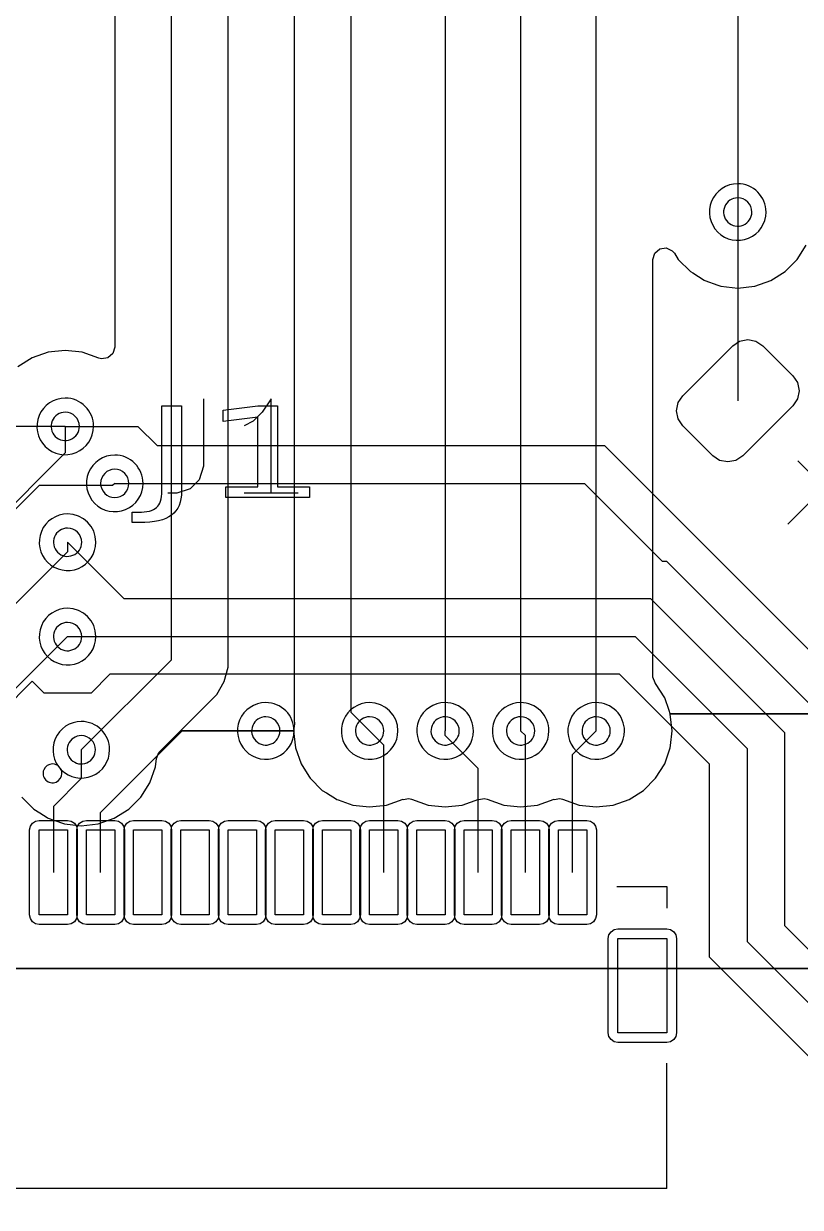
# Model space of a CAD drawing. Header units: millimetres. Extents: x 10 to 287, y 10 to 200.
# Drawn here: x 90.44 to 98.66, y 117.96 to 130.5 of the extents above; entities that cross this region are included whole.
import ezdxf

# ---------------------------------------------------------------- set-up
doc = ezdxf.new("R2010")
doc.units = ezdxf.units.MM
doc.layers.get('0').update_dxf_attribs({"linetype": 'CONTINUOUS'})

msp = doc.modelspace()

# ---------------------------------------------------------------- linework, layer by layer
at = {"color": 7}
for points in [[(96.5, 123.0072), (96.5, 141.2372)], [(91.3995, 139.4181), (91.3995, 127.0741), (91.3798, 127.007), (91.327, 126.9613), (91.2579, 126.9513), (91.2317, 126.9593), (91.2314, 126.9585), (91.0546, 127.0204), (91.0546, 127.0204), (90.8753, 127.0406), (90.8753, 127.0406), (90.6961, 127.0204), (90.6961, 127.0204), (90.5258, 126.9608), (90.3731, 126.8648)], [(92, 123.7616), (92, 139.5072)], [(93.2995, 137.5081), (93.2995, 123.2939), (93.2995, 123.2938), (93.2995, 123.1281), (93.3006, 123.1201), (93.3001, 123.12), (93.3029, 123.0824), (93.2944, 123.0072), (93.2944, 123.0072), (92.0949, 123.0072), (92.4805, 123.3929), (92.5596, 123.5298), (92.6005, 123.6825), (92.6005, 123.8406), (92.6005, 123.8482), (92.6005, 123.8482), (92.6005, 139.2071)], [(95.7, 137.8972), (95.7, 123.0072)], [(93.9, 137.5972), (93.9, 123.2072)], [(95, 136.1572), (94.9, 136.0572), (94.9, 123.0072)], [(98, 132.0072), (98, 128.5072)], [(98, 128.5072), (98, 126.5072)], [(107.468, 123.1891), (97.2844, 123.1891), (97.2723, 123.2239), (97.2258, 123.3567), (97.1298, 123.5095), (97.1298, 123.5095), (97.1298, 123.5095), (97.1275, 123.5123), (97.1267, 123.5145), (97.1261, 123.5154), (97.1263, 123.5155), (97.1011, 123.577), (97.1005, 123.5896), (97.1005, 128.0037), (97.1202, 128.0708), (97.173, 128.1165), (97.2421, 128.1265), (97.3057, 128.0974), (97.3295, 128.0697), (97.3702, 128.0049), (97.4977, 127.8774), (97.5225, 127.8618), (97.644, 127.7855), (97.6505, 127.7814), (97.7889, 127.733), (97.8207, 127.7218), (97.8207, 127.7218), (98, 127.7016), (98, 127.7016), (98, 127.7016), (98.1792, 127.7218), (98.1793, 127.7218), (98.1793, 127.7218), (98.3495, 127.7814), (98.5023, 127.8774), (98.6298, 128.0049), (98.7258, 128.1577)], [(92.3417, 126.5274), (92.3417, 125.8131), (92.294, 125.6702), (92.1988, 125.575), (92.056, 125.5274), (91.9607, 125.5274)], [(93.056, 125.5274), (93.056, 126.5274), (92.9607, 126.3845), (92.8655, 126.2893), (92.7702, 126.2417)], [(91.899891, 125.549903), (91.899892, 126.454179)], [(91.899892, 126.454179), (92.107962, 126.454179), (92.107962, 125.549905)], [(90.8753, 126.235), (90.8753, 125.955), (90.0941, 125.1737), (89.3335, 125.1737)], [(90.8753, 126.235), (89.7278, 126.235)], [(90.8753, 126.235), (91.6446, 126.235), (91.8485, 126.0311)], [(91.8485, 126.0311), (96.5874, 126.0311)], [(96.5874, 126.0311), (99.3, 123.3185)], [(98.6364, 125.8708), (98.9192, 125.588), (98.5303, 125.1991)], [(90.6, 125.6072), (87.8854, 122.8926)], [(91.3761, 125.6072), (90.6, 125.6072)], [(91.4, 125.6311), (91.3761, 125.6072)], [(91.4, 125.6311), (96.3761, 125.6311)], [(96.3761, 125.6311), (97.2, 124.8072)], [(93.3417, 125.5274), (92.7702, 125.5274)], [(91.662982, 125.215273), (91.583672, 125.215273), (91.583672, 125.325947), (91.648562, 125.325947)], [(90.9, 125.0072), (90.9, 124.9072)], [(91.5, 124.4072), (90.9, 125.0072)], [(90.9, 124.9072), (89.5, 123.5072)], [(97.2, 124.8072), (97.2456, 124.8072)], [(97.2456, 124.8072), (98.9, 123.1528)], [(97.0799, 124.4072), (91.5, 124.4072)], [(98.5, 122.9871), (97.0799, 124.4072)], [(39.5, 106.5072), (53.5, 106.5072), (63, 116.0072), (63.5, 116.0072), (67.6, 120.1072), (87.6657, 120.1072), (89.0328, 121.4744), (89.0328, 122.14), (90.9, 124.0072)], [(90.9, 124.0072), (96.9142, 124.0072)], [(96.9142, 124.0072), (98.1, 122.8214)], [(91.0456, 122.8072), (92, 123.7616)], [(91.3485, 123.6072), (91.1485, 123.4072)], [(96.7485, 123.6072), (91.3485, 123.6072)], [(97.7, 122.6557), (96.7485, 123.6072)], [(90.5257, 123.5329), (89.9, 122.9072)], [(90.6515, 123.4072), (90.5257, 123.5329)], [(91.1485, 123.4072), (90.6515, 123.4072)], [(93.9, 123.2072), (94.1, 123.0072)], [(90.4158, 122.3049), (90.5434, 122.1774), (90.6045, 122.139), (90.6833, 122.0894), (90.6961, 122.0814), (90.7561, 122.0604), (90.8664, 122.0218), (90.8664, 122.0218), (91.0456, 122.0016), (91.0456, 122.0016), (91.0456, 122.0016), (91.2249, 122.0218), (91.2249, 122.0218), (91.2249, 122.0218), (91.3952, 122.0814), (91.5479, 122.1774), (91.6754, 122.3049), (91.7714, 122.4577), (91.831, 122.6279), (91.8408, 122.7149), (91.8679, 122.7793), (91.8763, 122.7887), (92.0949, 123.0072), (93.2944, 123.0072), (93.3146, 122.828), (93.3146, 122.8279), (93.3742, 122.6577), (93.4565, 122.5267), (93.4702, 122.5049), (93.5977, 122.3774), (93.6417, 122.3497), (93.7484, 122.2827), (93.7505, 122.2814), (93.7662, 122.2759), (93.9207, 122.2218), (93.9207, 122.2218), (94.1, 122.2016), (94.1, 122.2016), (94.1, 122.2016), (94.2792, 122.2218), (94.2792, 122.2218), (94.2792, 122.2218), (94.2792, 122.2218), (94.2793, 122.2218), (94.4561, 122.2837), (94.4568, 122.2816), (94.5151, 122.2912), (94.5436, 122.2828), (94.5439, 122.2837), (94.7207, 122.2218), (94.7207, 122.2218), (94.9, 122.2016), (94.9, 122.2016), (94.9, 122.2016), (95.0792, 122.2218), (95.0792, 122.2218), (95.0792, 122.2218), (95.0793, 122.2218), (95.0793, 122.2218), (95.2561, 122.2837), (95.2568, 122.2816), (95.3151, 122.2912), (95.3436, 122.2828), (95.3439, 122.2837), (95.5207, 122.2218), (95.5207, 122.2218), (95.7, 122.2016), (95.7, 122.2016), (95.7, 122.2016), (95.8792, 122.2218), (95.8792, 122.2218), (95.8793, 122.2218), (95.8793, 122.2218), (95.8793, 122.2218), (96.0561, 122.2837), (96.0568, 122.2816), (96.1151, 122.2912), (96.1436, 122.2828), (96.1439, 122.2837), (96.3207, 122.2218), (96.3207, 122.2218), (96.5, 122.2016), (96.5, 122.2016), (96.5, 122.2016), (96.6792, 122.2218), (96.6793, 122.2218), (96.6793, 122.2218), (96.8495, 122.2814), (97.0023, 122.3774), (97.1298, 122.5049), (97.2258, 122.6577), (97.2854, 122.8279), (97.2881, 122.852), (97.3056, 123.0072), (97.3056, 123.0072), (97.2854, 123.1865), (97.2854, 123.1865), (97.2844, 123.1891), (107.468, 123.1891)], [(91.25, 122.1415), (92.1157, 123.0072)], [(92.1157, 123.0072), (93, 123.0072)], [(94.25, 121.5072), (94.25, 122.8572), (94.1, 123.0072)], [(94.9, 122.9587), (94.9, 123.0072)], [(95.25, 122.6087), (94.9, 122.9587)], [(95.75, 122.9572), (95.7, 123.0072)], [(95.75, 121.5072), (95.75, 122.9572)], [(96.25, 122.7572), (96.5, 123.0072)], [(98.5, 120.9415), (98.5, 122.9871)], [(91.0456, 122.8072), (91.0456, 122.5028)], [(96.25, 121.5072), (96.25, 122.7572)], [(98.1, 122.8214), (98.1, 120.7758), (107.2686, 111.6072)], [(95.25, 121.5072), (95.25, 122.6087)], [(97.7, 120.6101), (97.7, 122.6557)], [(91.0456, 122.5028), (90.75, 122.2072)], [(90.75, 122.2072), (90.75, 121.5072)], [(91.25, 121.5072), (91.25, 122.1415)], [(96.72, 121.3572), (97.25, 121.3572), (97.25, 121.1272)], [(107.4343, 112.0072), (98.5, 120.9415)], [(107.1029, 111.2072), (97.7, 120.6101)], [(67.9001, 119.5067), (87.579, 119.5067), (87.579, 119.5067), (87.5866, 119.5067), (87.7447, 119.5067), (87.7447, 119.5067), (87.8975, 119.5476), (87.9476, 119.5766), (88.0344, 119.6267), (88.1462, 119.7385), (88.1462, 119.7385), (88.1564, 119.7487), (88.1564, 119.7487), (88.895, 120.4873), (104.631, 120.4873)], [(104.631, 120.4873), (88.895, 120.4873)], [(97.25, 118.1572), (97.25, 119.4872)], [(97.25, 118.1572), (89.75, 118.1572)]]:
    msp.add_lwpolyline(points, dxfattribs=at)
for points in [[(98, 128.8072)], [(98, 128.8072)], [(98, 128.6572)], [(98, 128.6572)], [(97.947, 127.0906), (98.02, 127.1393), (98.1061, 127.1565), (98.1922, 127.1393), (98.2652, 127.0906), (98.5834, 126.7724), (98.6321, 126.6994), (98.6493, 126.6133), (98.6321, 126.5272), (98.5834, 126.4542), (98.053, 125.9238), (97.98, 125.8751), (97.8939, 125.8579), (97.8078, 125.8751), (97.7348, 125.9238), (97.4166, 126.242), (97.3679, 126.315), (97.3507, 126.4011), (97.3679, 126.4872), (97.4166, 126.5602)], [(97.947, 127.0906), (98.02, 127.1393), (98.1061, 127.1565), (98.1922, 127.1393), (98.2652, 127.0906), (98.5834, 126.7724), (98.6321, 126.6994), (98.6493, 126.6133), (98.6321, 126.5272), (98.5834, 126.4542), (98.053, 125.9238), (97.98, 125.8751), (97.8939, 125.8579), (97.8078, 125.8751), (97.7348, 125.9238), (97.4166, 126.242), (97.3679, 126.315), (97.3507, 126.4011), (97.3679, 126.4872), (97.4166, 126.5602)], [(97.947, 127.0906), (98.02, 127.1393), (98.1061, 127.1565), (98.1922, 127.1393), (98.2652, 127.0906), (98.5834, 126.7724), (98.6321, 126.6994), (98.6493, 126.6133), (98.6321, 126.5272), (98.5834, 126.4542), (98.053, 125.9238), (97.98, 125.8751), (97.8939, 125.8579), (97.8078, 125.8751), (97.7348, 125.9238), (97.4166, 126.242), (97.3679, 126.315), (97.3507, 126.4011), (97.3679, 126.4872), (97.4166, 126.5602)], [(90.8753, 126.535)], [(90.8753, 126.535)], [(90.8753, 126.385)], [(90.8753, 126.385)], [(92.576634, 125.592873), (92.916549, 125.592873), (92.916549, 126.334391), (92.546762, 126.287521), (92.546762, 126.407309), (92.914489, 126.454179), (93.122559, 126.454179), (93.122559, 125.592873), (93.462474, 125.592873), (93.462474, 125.482198), (92.576634, 125.482198)], [(91.4, 125.9311)], [(91.4, 125.9311)], [(91.4, 125.7811)], [(91.4, 125.7811)], [(90.9, 125.3072)], [(90.9, 125.3072)], [(90.9, 125.1572)], [(90.9, 125.1572)], [(90.9, 124.3072)], [(90.9, 124.3072)], [(90.9, 124.1572)], [(90.9, 124.1572)], [(93, 123.3072)], [(93, 123.3072)], [(94.1, 123.3072)], [(94.1, 123.3072)], [(94.9, 123.3072)], [(94.9, 123.3072)], [(95.7, 123.3072)], [(95.7, 123.3072)], [(96.5, 123.3072)], [(96.5, 123.3072)], [(91.0456, 123.1072)], [(91.0456, 123.1072)], [(93, 123.1572)], [(93, 123.1572)], [(94.1, 123.1572)], [(94.1, 123.1572)], [(94.9, 123.1572)], [(94.9, 123.1572)], [(95.7, 123.1572)], [(95.7, 123.1572)], [(96.5, 123.1572)], [(96.5, 123.1572)], [(91.0456, 122.9572)], [(91.0456, 122.9572)], [(90.74, 122.6572)], [(90.498, 121.9572), (90.5058, 121.9962), (90.5279, 122.0293), (90.561, 122.0514), (90.6, 122.0592), (90.9, 122.0592), (90.939, 122.0514), (90.9721, 122.0293), (90.9942, 121.9962), (91.002, 121.9572), (91.002, 121.0572), (90.9942, 121.0182), (90.9721, 120.9851), (90.939, 120.963), (90.9, 120.9552), (90.6, 120.9552), (90.561, 120.963), (90.5279, 120.9851), (90.5058, 121.0182), (90.498, 121.0572)], [(90.6, 121.0572), (90.6, 121.9572), (90.9, 121.9572), (90.9, 121.0572)], [(90.6, 121.0572), (90.6, 121.9572), (90.9, 121.9572), (90.9, 121.0572)], [(90.998, 121.9572), (91.0058, 121.9962), (91.0279, 122.0293), (91.061, 122.0514), (91.1, 122.0592), (91.4, 122.0592), (91.439, 122.0514), (91.4721, 122.0293), (91.4942, 121.9962), (91.502, 121.9572), (91.502, 121.0572), (91.4942, 121.0182), (91.4721, 120.9851), (91.439, 120.963), (91.4, 120.9552), (91.1, 120.9552), (91.061, 120.963), (91.0279, 120.9851), (91.0058, 121.0182), (90.998, 121.0572)], [(91.1, 121.0572), (91.1, 121.9572), (91.4, 121.9572), (91.4, 121.0572)], [(91.1, 121.0572), (91.1, 121.9572), (91.4, 121.9572), (91.4, 121.0572)], [(91.498, 121.9572), (91.5058, 121.9962), (91.5279, 122.0293), (91.561, 122.0514), (91.6, 122.0592), (91.9, 122.0592), (91.939, 122.0514), (91.9721, 122.0293), (91.9942, 121.9962), (92.002, 121.9572), (92.002, 121.0572), (91.9942, 121.0182), (91.9721, 120.9851), (91.939, 120.963), (91.9, 120.9552), (91.6, 120.9552), (91.561, 120.963), (91.5279, 120.9851), (91.5058, 121.0182), (91.498, 121.0572)], [(91.6, 121.0572), (91.6, 121.9572), (91.9, 121.9572), (91.9, 121.0572)], [(91.6, 121.0572), (91.6, 121.9572), (91.9, 121.9572), (91.9, 121.0572)], [(91.998, 121.9572), (92.0058, 121.9962), (92.0279, 122.0293), (92.061, 122.0514), (92.1, 122.0592), (92.4, 122.0592), (92.439, 122.0514), (92.4721, 122.0293), (92.4942, 121.9962), (92.502, 121.9572), (92.502, 121.0572), (92.4942, 121.0182), (92.4721, 120.9851), (92.439, 120.963), (92.4, 120.9552), (92.1, 120.9552), (92.061, 120.963), (92.0279, 120.9851), (92.0058, 121.0182), (91.998, 121.0572)], [(92.1, 121.0572), (92.1, 121.9572), (92.4, 121.9572), (92.4, 121.0572)], [(92.1, 121.0572), (92.1, 121.9572), (92.4, 121.9572), (92.4, 121.0572)], [(92.498, 121.9572), (92.5058, 121.9962), (92.5279, 122.0293), (92.561, 122.0514), (92.6, 122.0592), (92.9, 122.0592), (92.939, 122.0514), (92.9721, 122.0293), (92.9942, 121.9962), (93.002, 121.9572), (93.002, 121.0572), (92.9942, 121.0182), (92.9721, 120.9851), (92.939, 120.963), (92.9, 120.9552), (92.6, 120.9552), (92.561, 120.963), (92.5279, 120.9851), (92.5058, 121.0182), (92.498, 121.0572)], [(92.6, 121.0572), (92.6, 121.9572), (92.9, 121.9572), (92.9, 121.0572)], [(92.6, 121.0572), (92.6, 121.9572), (92.9, 121.9572), (92.9, 121.0572)], [(92.998, 121.9572), (93.0058, 121.9962), (93.0279, 122.0293), (93.061, 122.0514), (93.1, 122.0592), (93.4, 122.0592), (93.439, 122.0514), (93.4721, 122.0293), (93.4942, 121.9962), (93.502, 121.9572), (93.502, 121.0572), (93.4942, 121.0182), (93.4721, 120.9851), (93.439, 120.963), (93.4, 120.9552), (93.1, 120.9552), (93.061, 120.963), (93.0279, 120.9851), (93.0058, 121.0182), (92.998, 121.0572)], [(93.1, 121.0572), (93.1, 121.9572), (93.4, 121.9572), (93.4, 121.0572)], [(93.1, 121.0572), (93.1, 121.9572), (93.4, 121.9572), (93.4, 121.0572)], [(93.498, 121.9572), (93.5058, 121.9962), (93.5279, 122.0293), (93.561, 122.0514), (93.6, 122.0592), (93.9, 122.0592), (93.939, 122.0514), (93.9721, 122.0293), (93.9942, 121.9962), (94.002, 121.9572), (94.002, 121.0572), (93.9942, 121.0182), (93.9721, 120.9851), (93.939, 120.963), (93.9, 120.9552), (93.6, 120.9552), (93.561, 120.963), (93.5279, 120.9851), (93.5058, 121.0182), (93.498, 121.0572)], [(93.6, 121.0572), (93.6, 121.9572), (93.9, 121.9572), (93.9, 121.0572)], [(93.6, 121.0572), (93.6, 121.9572), (93.9, 121.9572), (93.9, 121.0572)], [(93.998, 121.9572), (94.0058, 121.9962), (94.0279, 122.0293), (94.061, 122.0514), (94.1, 122.0592), (94.4, 122.0592), (94.439, 122.0514), (94.4721, 122.0293), (94.4942, 121.9962), (94.502, 121.9572), (94.502, 121.0572), (94.4942, 121.0182), (94.4721, 120.9851), (94.439, 120.963), (94.4, 120.9552), (94.1, 120.9552), (94.061, 120.963), (94.0279, 120.9851), (94.0058, 121.0182), (93.998, 121.0572)], [(94.1, 121.0572), (94.1, 121.9572), (94.4, 121.9572), (94.4, 121.0572)], [(94.1, 121.0572), (94.1, 121.9572), (94.4, 121.9572), (94.4, 121.0572)], [(94.498, 121.9572), (94.5058, 121.9962), (94.5279, 122.0293), (94.561, 122.0514), (94.6, 122.0592), (94.9, 122.0592), (94.939, 122.0514), (94.9721, 122.0293), (94.9942, 121.9962), (95.002, 121.9572), (95.002, 121.0572), (94.9942, 121.0182), (94.9721, 120.9851), (94.939, 120.963), (94.9, 120.9552), (94.6, 120.9552), (94.561, 120.963), (94.5279, 120.9851), (94.5058, 121.0182), (94.498, 121.0572)], [(94.6, 121.0572), (94.6, 121.9572), (94.9, 121.9572), (94.9, 121.0572)], [(94.6, 121.0572), (94.6, 121.9572), (94.9, 121.9572), (94.9, 121.0572)], [(94.998, 121.9572), (95.0058, 121.9962), (95.0279, 122.0293), (95.061, 122.0514), (95.1, 122.0592), (95.4, 122.0592), (95.439, 122.0514), (95.4721, 122.0293), (95.4942, 121.9962), (95.502, 121.9572), (95.502, 121.0572), (95.4942, 121.0182), (95.4721, 120.9851), (95.439, 120.963), (95.4, 120.9552), (95.1, 120.9552), (95.061, 120.963), (95.0279, 120.9851), (95.0058, 121.0182), (94.998, 121.0572)], [(95.1, 121.0572), (95.1, 121.9572), (95.4, 121.9572), (95.4, 121.0572)], [(95.1, 121.0572), (95.1, 121.9572), (95.4, 121.9572), (95.4, 121.0572)], [(95.498, 121.9572), (95.5058, 121.9962), (95.5279, 122.0293), (95.561, 122.0514), (95.6, 122.0592), (95.9, 122.0592), (95.939, 122.0514), (95.9721, 122.0293), (95.9942, 121.9962), (96.002, 121.9572), (96.002, 121.0572), (95.9942, 121.0182), (95.9721, 120.9851), (95.939, 120.963), (95.9, 120.9552), (95.6, 120.9552), (95.561, 120.963), (95.5279, 120.9851), (95.5058, 121.0182), (95.498, 121.0572)], [(95.6, 121.0572), (95.6, 121.9572), (95.9, 121.9572), (95.9, 121.0572)], [(95.6, 121.0572), (95.6, 121.9572), (95.9, 121.9572), (95.9, 121.0572)], [(95.998, 121.9572), (96.0058, 121.9962), (96.0279, 122.0293), (96.061, 122.0514), (96.1, 122.0592), (96.4, 122.0592), (96.439, 122.0514), (96.4721, 122.0293), (96.4942, 121.9962), (96.502, 121.9572), (96.502, 121.0572), (96.4942, 121.0182), (96.4721, 120.9851), (96.439, 120.963), (96.4, 120.9552), (96.1, 120.9552), (96.061, 120.963), (96.0279, 120.9851), (96.0058, 121.0182), (95.998, 121.0572)], [(96.1, 121.0572), (96.1, 121.9572), (96.4, 121.9572), (96.4, 121.0572)], [(96.1, 121.0572), (96.1, 121.9572), (96.4, 121.9572), (96.4, 121.0572)], [(96.628, 120.8072), (96.6358, 120.8462), (96.6579, 120.8793), (96.691, 120.9014), (96.73, 120.9092), (97.25, 120.9092), (97.289, 120.9014), (97.3221, 120.8793), (97.3442, 120.8462), (97.352, 120.8072), (97.352, 119.8072), (97.3442, 119.7682), (97.3221, 119.7351), (97.289, 119.713), (97.25, 119.7052), (96.73, 119.7052), (96.691, 119.713), (96.6579, 119.7351), (96.6358, 119.7682), (96.628, 119.8072)], [(96.73, 119.8072), (96.73, 120.8072), (97.25, 120.8072), (97.25, 119.8072)], [(96.73, 119.8072), (96.73, 120.8072), (97.25, 120.8072), (97.25, 119.8072)]]:
    msp.add_lwpolyline(points, close=True, dxfattribs=at)
for points in [[(98, 128.8072), (97.878661, 128.8072), (97.76927, 128.734107), (97.722836, 128.622005)], [(98, 128.8072), (97.878661, 128.8072), (97.76927, 128.734107), (97.722836, 128.622005)], [(98.212132, 128.719332), (98.155871, 128.775593), (98.079565, 128.8072), (98, 128.8072)], [(98.212132, 128.719332), (98.155871, 128.775593), (98.079565, 128.8072), (98, 128.8072)], [(97.722836, 128.622005), (97.676402, 128.509903), (97.702069, 128.380867), (97.787868, 128.295068)], [(97.722836, 128.622005), (97.676402, 128.509903), (97.702069, 128.380867), (97.787868, 128.295068)], [(98, 128.6572), (97.939331, 128.6572), (97.884635, 128.620654), (97.861418, 128.564603)], [(98, 128.6572), (97.939331, 128.6572), (97.884635, 128.620654), (97.861418, 128.564603)], [(98.106066, 128.613266), (98.077936, 128.641396), (98.039782, 128.6572), (98, 128.6572)], [(98.106066, 128.613266), (98.077936, 128.641396), (98.039782, 128.6572), (98, 128.6572)], [(98.15, 128.5072), (98.15, 128.546982), (98.134196, 128.585136), (98.106066, 128.613266)], [(98.15, 128.5072), (98.15, 128.546982), (98.134196, 128.585136), (98.106066, 128.613266)], [(98.3, 128.5072), (98.3, 128.586765), (98.268393, 128.663071), (98.212132, 128.719332)], [(98.3, 128.5072), (98.3, 128.586765), (98.268393, 128.663071), (98.212132, 128.719332)], [(97.861418, 128.564603), (97.838201, 128.508551), (97.851034, 128.444034), (97.893934, 128.401134)], [(97.861418, 128.564603), (97.838201, 128.508551), (97.851034, 128.444034), (97.893934, 128.401134)], [(98.057403, 128.368618), (98.113454, 128.391835), (98.15, 128.446531), (98.15, 128.5072)], [(98.057403, 128.368618), (98.113454, 128.391835), (98.15, 128.446531), (98.15, 128.5072)], [(98.114805, 128.230036), (98.226907, 128.27647), (98.3, 128.385861), (98.3, 128.5072)], [(98.114805, 128.230036), (98.226907, 128.27647), (98.3, 128.385861), (98.3, 128.5072)], [(97.893934, 128.401134), (97.936834, 128.358234), (98.001351, 128.345401), (98.057403, 128.368618)], [(97.893934, 128.401134), (97.936834, 128.358234), (98.001351, 128.345401), (98.057403, 128.368618)], [(97.787868, 128.295068), (97.873667, 128.209269), (98.002703, 128.183602), (98.114805, 128.230036)], [(97.787868, 128.295068), (97.873667, 128.209269), (98.002703, 128.183602), (98.114805, 128.230036)], [(90.8753, 126.535), (90.753961, 126.535), (90.64457, 126.461907), (90.598136, 126.349805)], [(90.8753, 126.535), (90.753961, 126.535), (90.64457, 126.461907), (90.598136, 126.349805)], [(91.087432, 126.447132), (91.031171, 126.503393), (90.954865, 126.535), (90.8753, 126.535)], [(91.087432, 126.447132), (91.031171, 126.503393), (90.954865, 126.535), (90.8753, 126.535)], [(90.598136, 126.349805), (90.551702, 126.237703), (90.577369, 126.108667), (90.663168, 126.022868)], [(90.598136, 126.349805), (90.551702, 126.237703), (90.577369, 126.108667), (90.663168, 126.022868)], [(90.8753, 126.385), (90.814631, 126.385), (90.759935, 126.348454), (90.736718, 126.292403)], [(90.8753, 126.385), (90.814631, 126.385), (90.759935, 126.348454), (90.736718, 126.292403)], [(90.981366, 126.341066), (90.953236, 126.369196), (90.915082, 126.385), (90.8753, 126.385)], [(90.981366, 126.341066), (90.953236, 126.369196), (90.915082, 126.385), (90.8753, 126.385)], [(91.1753, 126.235), (91.1753, 126.314565), (91.143693, 126.390871), (91.087432, 126.447132)], [(91.1753, 126.235), (91.1753, 126.314565), (91.143693, 126.390871), (91.087432, 126.447132)], [(90.736718, 126.292403), (90.713501, 126.236351), (90.726334, 126.171834), (90.769234, 126.128934)], [(90.736718, 126.292403), (90.713501, 126.236351), (90.726334, 126.171834), (90.769234, 126.128934)], [(90.932703, 126.096418), (90.988754, 126.119635), (91.0253, 126.174331), (91.0253, 126.235)], [(90.932703, 126.096418), (90.988754, 126.119635), (91.0253, 126.174331), (91.0253, 126.235)], [(91.0253, 126.235), (91.0253, 126.274782), (91.009496, 126.312936), (90.981366, 126.341066)], [(91.0253, 126.235), (91.0253, 126.274782), (91.009496, 126.312936), (90.981366, 126.341066)], [(90.990105, 125.957836), (91.102207, 126.00427), (91.1753, 126.113661), (91.1753, 126.235)], [(90.990105, 125.957836), (91.102207, 126.00427), (91.1753, 126.113661), (91.1753, 126.235)], [(90.769234, 126.128934), (90.812134, 126.086034), (90.876651, 126.073201), (90.932703, 126.096418)], [(90.769234, 126.128934), (90.812134, 126.086034), (90.876651, 126.073201), (90.932703, 126.096418)], [(90.663168, 126.022868), (90.748967, 125.937069), (90.878003, 125.911402), (90.990105, 125.957836)], [(90.663168, 126.022868), (90.748967, 125.937069), (90.878003, 125.911402), (90.990105, 125.957836)], [(91.4, 125.9311), (91.278661, 125.9311), (91.16927, 125.858007), (91.122836, 125.745905)], [(91.4, 125.9311), (91.278661, 125.9311), (91.16927, 125.858007), (91.122836, 125.745905)], [(91.612132, 125.843232), (91.555871, 125.899493), (91.479565, 125.9311), (91.4, 125.9311)], [(91.612132, 125.843232), (91.555871, 125.899493), (91.479565, 125.9311), (91.4, 125.9311)], [(91.7, 125.6311), (91.7, 125.710665), (91.668393, 125.786971), (91.612132, 125.843232)], [(91.7, 125.6311), (91.7, 125.710665), (91.668393, 125.786971), (91.612132, 125.843232)], [(91.122836, 125.745905), (91.076402, 125.633803), (91.102069, 125.504767), (91.187868, 125.418968)], [(91.122836, 125.745905), (91.076402, 125.633803), (91.102069, 125.504767), (91.187868, 125.418968)], [(91.4, 125.7811), (91.317157, 125.7811), (91.25, 125.713943), (91.25, 125.6311)], [(91.4, 125.7811), (91.317157, 125.7811), (91.25, 125.713943), (91.25, 125.6311)], [(91.506066, 125.737166), (91.477936, 125.765296), (91.439782, 125.7811), (91.4, 125.7811)], [(91.506066, 125.737166), (91.477936, 125.765296), (91.439782, 125.7811), (91.4, 125.7811)], [(91.55, 125.6311), (91.55, 125.670882), (91.534196, 125.709036), (91.506066, 125.737166)], [(91.55, 125.6311), (91.55, 125.670882), (91.534196, 125.709036), (91.506066, 125.737166)], [(91.25, 125.6311), (91.25, 125.548257), (91.317157, 125.4811), (91.4, 125.4811)], [(91.25, 125.6311), (91.25, 125.548257), (91.317157, 125.4811), (91.4, 125.4811)], [(91.4, 125.4811), (91.482843, 125.4811), (91.55, 125.548257), (91.55, 125.6311)], [(91.4, 125.4811), (91.482843, 125.4811), (91.55, 125.548257), (91.55, 125.6311)], [(91.514805, 125.353936), (91.626907, 125.40037), (91.7, 125.509761), (91.7, 125.6311)], [(91.514805, 125.353936), (91.626907, 125.40037), (91.7, 125.509761), (91.7, 125.6311)], [(91.843241, 125.374777), (91.881008, 125.40733), (91.899891, 125.465706), (91.899891, 125.549903)], [(92.107962, 125.549905), (92.107962, 125.43272), (92.072597, 125.347653), (92.001867, 125.294703)], [(91.187868, 125.418968), (91.273667, 125.333169), (91.402703, 125.307502), (91.514805, 125.353936)], [(91.187868, 125.418968), (91.273667, 125.333169), (91.402703, 125.307502), (91.514805, 125.353936)], [(91.648562, 125.325947), (91.740579, 125.325947), (91.805472, 125.342224), (91.843241, 125.374777)], [(90.9, 125.3072), (90.778661, 125.3072), (90.66927, 125.234107), (90.622836, 125.122005)], [(90.9, 125.3072), (90.778661, 125.3072), (90.66927, 125.234107), (90.622836, 125.122005)], [(91.2, 125.0072), (91.2, 125.172885), (91.065685, 125.3072), (90.9, 125.3072)], [(91.2, 125.0072), (91.2, 125.172885), (91.065685, 125.3072), (90.9, 125.3072)], [(92.001867, 125.294703), (91.931824, 125.24175), (91.818862, 125.215273), (91.662982, 125.215273)], [(90.622836, 125.122005), (90.576402, 125.009903), (90.602069, 124.880867), (90.687868, 124.795068)], [(90.622836, 125.122005), (90.576402, 125.009903), (90.602069, 124.880867), (90.687868, 124.795068)], [(90.9, 125.1572), (90.839331, 125.1572), (90.784635, 125.120654), (90.761418, 125.064603)], [(90.9, 125.1572), (90.839331, 125.1572), (90.784635, 125.120654), (90.761418, 125.064603)], [(91.006066, 125.113266), (90.977936, 125.141396), (90.939782, 125.1572), (90.9, 125.1572)], [(91.006066, 125.113266), (90.977936, 125.141396), (90.939782, 125.1572), (90.9, 125.1572)], [(91.05, 125.0072), (91.05, 125.046982), (91.034196, 125.085136), (91.006066, 125.113266)], [(91.05, 125.0072), (91.05, 125.046982), (91.034196, 125.085136), (91.006066, 125.113266)], [(90.761418, 125.064603), (90.738201, 125.008551), (90.751034, 124.944034), (90.793934, 124.901134)], [(90.761418, 125.064603), (90.738201, 125.008551), (90.751034, 124.944034), (90.793934, 124.901134)], [(90.957403, 124.868618), (91.013454, 124.891835), (91.05, 124.946531), (91.05, 125.0072)], [(90.957403, 124.868618), (91.013454, 124.891835), (91.05, 124.946531), (91.05, 125.0072)], [(91.014805, 124.730036), (91.126907, 124.77647), (91.2, 124.885861), (91.2, 125.0072)], [(91.014805, 124.730036), (91.126907, 124.77647), (91.2, 124.885861), (91.2, 125.0072)], [(90.793934, 124.901134), (90.836834, 124.858234), (90.901351, 124.845401), (90.957403, 124.868618)], [(90.793934, 124.901134), (90.836834, 124.858234), (90.901351, 124.845401), (90.957403, 124.868618)], [(90.687868, 124.795068), (90.773667, 124.709269), (90.902703, 124.683602), (91.014805, 124.730036)], [(90.687868, 124.795068), (90.773667, 124.709269), (90.902703, 124.683602), (91.014805, 124.730036)], [(90.9, 124.3072), (90.778661, 124.3072), (90.66927, 124.234107), (90.622836, 124.122005)], [(90.9, 124.3072), (90.778661, 124.3072), (90.66927, 124.234107), (90.622836, 124.122005)], [(91.2, 124.0072), (91.2, 124.172885), (91.065685, 124.3072), (90.9, 124.3072)], [(91.2, 124.0072), (91.2, 124.172885), (91.065685, 124.3072), (90.9, 124.3072)], [(90.622836, 124.122005), (90.576402, 124.009903), (90.602069, 123.880867), (90.687868, 123.795068)], [(90.622836, 124.122005), (90.576402, 124.009903), (90.602069, 123.880867), (90.687868, 123.795068)], [(90.9, 124.1572), (90.839331, 124.1572), (90.784635, 124.120654), (90.761418, 124.064603)], [(90.9, 124.1572), (90.839331, 124.1572), (90.784635, 124.120654), (90.761418, 124.064603)], [(91.006066, 124.113266), (90.977936, 124.141396), (90.939782, 124.1572), (90.9, 124.1572)], [(91.006066, 124.113266), (90.977936, 124.141396), (90.939782, 124.1572), (90.9, 124.1572)], [(91.05, 124.0072), (91.05, 124.046982), (91.034196, 124.085136), (91.006066, 124.113266)], [(91.05, 124.0072), (91.05, 124.046982), (91.034196, 124.085136), (91.006066, 124.113266)], [(90.761418, 124.064603), (90.738201, 124.008551), (90.751034, 123.944034), (90.793934, 123.901134)], [(90.761418, 124.064603), (90.738201, 124.008551), (90.751034, 123.944034), (90.793934, 123.901134)], [(90.957403, 123.868618), (91.013454, 123.891835), (91.05, 123.946531), (91.05, 124.0072)], [(90.957403, 123.868618), (91.013454, 123.891835), (91.05, 123.946531), (91.05, 124.0072)], [(91.014805, 123.730036), (91.126907, 123.77647), (91.2, 123.885861), (91.2, 124.0072)], [(91.014805, 123.730036), (91.126907, 123.77647), (91.2, 123.885861), (91.2, 124.0072)], [(90.793934, 123.901134), (90.836834, 123.858234), (90.901351, 123.845401), (90.957403, 123.868618)], [(90.793934, 123.901134), (90.836834, 123.858234), (90.901351, 123.845401), (90.957403, 123.868618)], [(90.687868, 123.795068), (90.773667, 123.709269), (90.902703, 123.683602), (91.014805, 123.730036)], [(90.687868, 123.795068), (90.773667, 123.709269), (90.902703, 123.683602), (91.014805, 123.730036)], [(93, 123.3072), (92.878661, 123.3072), (92.76927, 123.234107), (92.722836, 123.122005)], [(93, 123.3072), (92.878661, 123.3072), (92.76927, 123.234107), (92.722836, 123.122005)], [(93.212132, 123.219332), (93.155871, 123.275593), (93.079565, 123.3072), (93, 123.3072)], [(93.212132, 123.219332), (93.155871, 123.275593), (93.079565, 123.3072), (93, 123.3072)], [(93.3, 123.0072), (93.3, 123.086765), (93.268393, 123.163071), (93.212132, 123.219332)], [(93.3, 123.0072), (93.3, 123.086765), (93.268393, 123.163071), (93.212132, 123.219332)], [(94.1, 123.3072), (93.978661, 123.3072), (93.86927, 123.234107), (93.822836, 123.122005)], [(94.1, 123.3072), (93.978661, 123.3072), (93.86927, 123.234107), (93.822836, 123.122005)], [(94.4, 123.0072), (94.4, 123.172885), (94.265685, 123.3072), (94.1, 123.3072)], [(94.4, 123.0072), (94.4, 123.172885), (94.265685, 123.3072), (94.1, 123.3072)], [(94.9, 123.3072), (94.778661, 123.3072), (94.66927, 123.234107), (94.622836, 123.122005)], [(94.9, 123.3072), (94.778661, 123.3072), (94.66927, 123.234107), (94.622836, 123.122005)], [(95.112132, 123.219332), (95.055871, 123.275593), (94.979565, 123.3072), (94.9, 123.3072)], [(95.112132, 123.219332), (95.055871, 123.275593), (94.979565, 123.3072), (94.9, 123.3072)], [(95.2, 123.0072), (95.2, 123.086765), (95.168393, 123.163071), (95.112132, 123.219332)], [(95.2, 123.0072), (95.2, 123.086765), (95.168393, 123.163071), (95.112132, 123.219332)], [(95.7, 123.3072), (95.578661, 123.3072), (95.46927, 123.234107), (95.422836, 123.122005)], [(95.7, 123.3072), (95.578661, 123.3072), (95.46927, 123.234107), (95.422836, 123.122005)], [(95.912132, 123.219332), (95.855871, 123.275593), (95.779565, 123.3072), (95.7, 123.3072)], [(95.912132, 123.219332), (95.855871, 123.275593), (95.779565, 123.3072), (95.7, 123.3072)], [(96, 123.0072), (96, 123.086765), (95.968393, 123.163071), (95.912132, 123.219332)], [(96, 123.0072), (96, 123.086765), (95.968393, 123.163071), (95.912132, 123.219332)], [(96.5, 123.3072), (96.378661, 123.3072), (96.26927, 123.234107), (96.222836, 123.122005)], [(96.5, 123.3072), (96.378661, 123.3072), (96.26927, 123.234107), (96.222836, 123.122005)], [(96.712132, 123.219332), (96.655871, 123.275593), (96.579565, 123.3072), (96.5, 123.3072)], [(96.712132, 123.219332), (96.655871, 123.275593), (96.579565, 123.3072), (96.5, 123.3072)], [(96.8, 123.0072), (96.8, 123.086765), (96.768393, 123.163071), (96.712132, 123.219332)], [(96.8, 123.0072), (96.8, 123.086765), (96.768393, 123.163071), (96.712132, 123.219332)], [(91.0456, 123.1072), (90.924261, 123.1072), (90.81487, 123.034107), (90.768436, 122.922005)], [(91.0456, 123.1072), (90.924261, 123.1072), (90.81487, 123.034107), (90.768436, 122.922005)], [(91.257732, 123.019332), (91.201471, 123.075593), (91.125165, 123.1072), (91.0456, 123.1072)], [(91.257732, 123.019332), (91.201471, 123.075593), (91.125165, 123.1072), (91.0456, 123.1072)], [(92.722836, 123.122005), (92.676402, 123.009903), (92.702069, 122.880867), (92.787868, 122.795068)], [(92.722836, 123.122005), (92.676402, 123.009903), (92.702069, 122.880867), (92.787868, 122.795068)], [(93, 123.1572), (92.939331, 123.1572), (92.884635, 123.120654), (92.861418, 123.064603)], [(93, 123.1572), (92.939331, 123.1572), (92.884635, 123.120654), (92.861418, 123.064603)], [(93.106066, 123.113266), (93.077936, 123.141396), (93.039782, 123.1572), (93, 123.1572)], [(93.106066, 123.113266), (93.077936, 123.141396), (93.039782, 123.1572), (93, 123.1572)], [(93.15, 123.0072), (93.15, 123.046982), (93.134196, 123.085136), (93.106066, 123.113266)], [(93.15, 123.0072), (93.15, 123.046982), (93.134196, 123.085136), (93.106066, 123.113266)], [(93.822836, 123.122005), (93.776402, 123.009903), (93.802069, 122.880867), (93.887868, 122.795068)], [(93.822836, 123.122005), (93.776402, 123.009903), (93.802069, 122.880867), (93.887868, 122.795068)], [(94.1, 123.1572), (94.039331, 123.1572), (93.984635, 123.120654), (93.961418, 123.064603)], [(94.1, 123.1572), (94.039331, 123.1572), (93.984635, 123.120654), (93.961418, 123.064603)], [(94.206066, 123.113266), (94.177936, 123.141396), (94.139782, 123.1572), (94.1, 123.1572)], [(94.206066, 123.113266), (94.177936, 123.141396), (94.139782, 123.1572), (94.1, 123.1572)], [(94.25, 123.0072), (94.25, 123.046982), (94.234196, 123.085136), (94.206066, 123.113266)], [(94.25, 123.0072), (94.25, 123.046982), (94.234196, 123.085136), (94.206066, 123.113266)], [(94.622836, 123.122005), (94.576402, 123.009903), (94.602069, 122.880867), (94.687868, 122.795068)], [(94.622836, 123.122005), (94.576402, 123.009903), (94.602069, 122.880867), (94.687868, 122.795068)], [(94.9, 123.1572), (94.839331, 123.1572), (94.784635, 123.120654), (94.761418, 123.064603)], [(94.9, 123.1572), (94.839331, 123.1572), (94.784635, 123.120654), (94.761418, 123.064603)], [(95.006066, 123.113266), (94.977936, 123.141396), (94.939782, 123.1572), (94.9, 123.1572)], [(95.006066, 123.113266), (94.977936, 123.141396), (94.939782, 123.1572), (94.9, 123.1572)], [(95.05, 123.0072), (95.05, 123.046982), (95.034196, 123.085136), (95.006066, 123.113266)], [(95.05, 123.0072), (95.05, 123.046982), (95.034196, 123.085136), (95.006066, 123.113266)], [(95.422836, 123.122005), (95.376402, 123.009903), (95.402069, 122.880867), (95.487868, 122.795068)], [(95.422836, 123.122005), (95.376402, 123.009903), (95.402069, 122.880867), (95.487868, 122.795068)], [(95.7, 123.1572), (95.639331, 123.1572), (95.584635, 123.120654), (95.561418, 123.064603)], [(95.7, 123.1572), (95.639331, 123.1572), (95.584635, 123.120654), (95.561418, 123.064603)], [(95.806066, 123.113266), (95.777936, 123.141396), (95.739782, 123.1572), (95.7, 123.1572)], [(95.806066, 123.113266), (95.777936, 123.141396), (95.739782, 123.1572), (95.7, 123.1572)], [(95.85, 123.0072), (95.85, 123.046982), (95.834196, 123.085136), (95.806066, 123.113266)], [(95.85, 123.0072), (95.85, 123.046982), (95.834196, 123.085136), (95.806066, 123.113266)], [(96.222836, 123.122005), (96.176402, 123.009903), (96.202069, 122.880867), (96.287868, 122.795068)], [(96.222836, 123.122005), (96.176402, 123.009903), (96.202069, 122.880867), (96.287868, 122.795068)], [(96.5, 123.1572), (96.439331, 123.1572), (96.384635, 123.120654), (96.361418, 123.064603)], [(96.5, 123.1572), (96.439331, 123.1572), (96.384635, 123.120654), (96.361418, 123.064603)], [(96.606066, 123.113266), (96.577936, 123.141396), (96.539782, 123.1572), (96.5, 123.1572)], [(96.606066, 123.113266), (96.577936, 123.141396), (96.539782, 123.1572), (96.5, 123.1572)], [(96.65, 123.0072), (96.65, 123.046982), (96.634196, 123.085136), (96.606066, 123.113266)], [(96.65, 123.0072), (96.65, 123.046982), (96.634196, 123.085136), (96.606066, 123.113266)], [(91.0456, 122.9572), (90.984931, 122.9572), (90.930235, 122.920654), (90.907018, 122.864603)], [(91.0456, 122.9572), (90.984931, 122.9572), (90.930235, 122.920654), (90.907018, 122.864603)], [(91.151666, 122.913266), (91.123536, 122.941396), (91.085382, 122.9572), (91.0456, 122.9572)], [(91.151666, 122.913266), (91.123536, 122.941396), (91.085382, 122.9572), (91.0456, 122.9572)], [(91.3456, 122.8072), (91.3456, 122.886765), (91.313993, 122.963071), (91.257732, 123.019332)], [(91.3456, 122.8072), (91.3456, 122.886765), (91.313993, 122.963071), (91.257732, 123.019332)], [(92.861418, 123.064603), (92.838201, 123.008551), (92.851034, 122.944034), (92.893934, 122.901134)], [(92.861418, 123.064603), (92.838201, 123.008551), (92.851034, 122.944034), (92.893934, 122.901134)], [(93.057403, 122.868618), (93.113454, 122.891835), (93.15, 122.946531), (93.15, 123.0072)], [(93.057403, 122.868618), (93.113454, 122.891835), (93.15, 122.946531), (93.15, 123.0072)], [(93.114805, 122.730036), (93.226907, 122.77647), (93.3, 122.885861), (93.3, 123.0072)], [(93.114805, 122.730036), (93.226907, 122.77647), (93.3, 122.885861), (93.3, 123.0072)], [(93.961418, 123.064603), (93.938201, 123.008551), (93.951034, 122.944034), (93.993934, 122.901134)], [(93.961418, 123.064603), (93.938201, 123.008551), (93.951034, 122.944034), (93.993934, 122.901134)], [(94.157403, 122.868618), (94.213454, 122.891835), (94.25, 122.946531), (94.25, 123.0072)], [(94.157403, 122.868618), (94.213454, 122.891835), (94.25, 122.946531), (94.25, 123.0072)], [(94.214805, 122.730036), (94.326907, 122.77647), (94.4, 122.885861), (94.4, 123.0072)], [(94.214805, 122.730036), (94.326907, 122.77647), (94.4, 122.885861), (94.4, 123.0072)], [(94.761418, 123.064603), (94.738201, 123.008551), (94.751034, 122.944034), (94.793934, 122.901134)], [(94.761418, 123.064603), (94.738201, 123.008551), (94.751034, 122.944034), (94.793934, 122.901134)], [(94.957403, 122.868618), (95.013454, 122.891835), (95.05, 122.946531), (95.05, 123.0072)], [(94.957403, 122.868618), (95.013454, 122.891835), (95.05, 122.946531), (95.05, 123.0072)], [(95.014805, 122.730036), (95.126907, 122.77647), (95.2, 122.885861), (95.2, 123.0072)], [(95.014805, 122.730036), (95.126907, 122.77647), (95.2, 122.885861), (95.2, 123.0072)], [(95.561418, 123.064603), (95.538201, 123.008551), (95.551034, 122.944034), (95.593934, 122.901134)], [(95.561418, 123.064603), (95.538201, 123.008551), (95.551034, 122.944034), (95.593934, 122.901134)], [(95.757403, 122.868618), (95.813454, 122.891835), (95.85, 122.946531), (95.85, 123.0072)], [(95.757403, 122.868618), (95.813454, 122.891835), (95.85, 122.946531), (95.85, 123.0072)], [(95.814805, 122.730036), (95.926907, 122.77647), (96, 122.885861), (96, 123.0072)], [(95.814805, 122.730036), (95.926907, 122.77647), (96, 122.885861), (96, 123.0072)], [(96.361418, 123.064603), (96.338201, 123.008551), (96.351034, 122.944034), (96.393934, 122.901134)], [(96.361418, 123.064603), (96.338201, 123.008551), (96.351034, 122.944034), (96.393934, 122.901134)], [(96.557403, 122.868618), (96.613454, 122.891835), (96.65, 122.946531), (96.65, 123.0072)], [(96.557403, 122.868618), (96.613454, 122.891835), (96.65, 122.946531), (96.65, 123.0072)], [(96.614805, 122.730036), (96.726907, 122.77647), (96.8, 122.885861), (96.8, 123.0072)], [(96.614805, 122.730036), (96.726907, 122.77647), (96.8, 122.885861), (96.8, 123.0072)], [(90.768436, 122.922005), (90.722002, 122.809903), (90.747669, 122.680867), (90.833468, 122.595068)], [(90.768436, 122.922005), (90.722002, 122.809903), (90.747669, 122.680867), (90.833468, 122.595068)], [(90.907018, 122.864603), (90.883801, 122.808551), (90.896634, 122.744034), (90.939534, 122.701134)], [(90.907018, 122.864603), (90.883801, 122.808551), (90.896634, 122.744034), (90.939534, 122.701134)], [(91.1956, 122.8072), (91.1956, 122.846982), (91.179796, 122.885136), (91.151666, 122.913266)], [(91.1956, 122.8072), (91.1956, 122.846982), (91.179796, 122.885136), (91.151666, 122.913266)], [(92.893934, 122.901134), (92.936834, 122.858234), (93.001351, 122.845401), (93.057403, 122.868618)], [(92.893934, 122.901134), (92.936834, 122.858234), (93.001351, 122.845401), (93.057403, 122.868618)], [(93.993934, 122.901134), (94.036834, 122.858234), (94.101351, 122.845401), (94.157403, 122.868618)], [(93.993934, 122.901134), (94.036834, 122.858234), (94.101351, 122.845401), (94.157403, 122.868618)], [(94.793934, 122.901134), (94.836834, 122.858234), (94.901351, 122.845401), (94.957403, 122.868618)], [(94.793934, 122.901134), (94.836834, 122.858234), (94.901351, 122.845401), (94.957403, 122.868618)], [(95.593934, 122.901134), (95.636834, 122.858234), (95.701351, 122.845401), (95.757403, 122.868618)], [(95.593934, 122.901134), (95.636834, 122.858234), (95.701351, 122.845401), (95.757403, 122.868618)], [(96.393934, 122.901134), (96.436834, 122.858234), (96.501351, 122.845401), (96.557403, 122.868618)], [(96.393934, 122.901134), (96.436834, 122.858234), (96.501351, 122.845401), (96.557403, 122.868618)], [(91.103003, 122.668618), (91.159054, 122.691835), (91.1956, 122.746531), (91.1956, 122.8072)], [(91.103003, 122.668618), (91.159054, 122.691835), (91.1956, 122.746531), (91.1956, 122.8072)], [(91.160405, 122.530036), (91.272507, 122.57647), (91.3456, 122.685861), (91.3456, 122.8072)], [(91.160405, 122.530036), (91.272507, 122.57647), (91.3456, 122.685861), (91.3456, 122.8072)], [(92.787868, 122.795068), (92.873667, 122.709269), (93.002703, 122.683602), (93.114805, 122.730036)], [(92.787868, 122.795068), (92.873667, 122.709269), (93.002703, 122.683602), (93.114805, 122.730036)], [(93.887868, 122.795068), (93.973667, 122.709269), (94.102703, 122.683602), (94.214805, 122.730036)], [(93.887868, 122.795068), (93.973667, 122.709269), (94.102703, 122.683602), (94.214805, 122.730036)], [(94.687868, 122.795068), (94.773667, 122.709269), (94.902703, 122.683602), (95.014805, 122.730036)], [(94.687868, 122.795068), (94.773667, 122.709269), (94.902703, 122.683602), (95.014805, 122.730036)], [(95.487868, 122.795068), (95.573667, 122.709269), (95.702703, 122.683602), (95.814805, 122.730036)], [(95.487868, 122.795068), (95.573667, 122.709269), (95.702703, 122.683602), (95.814805, 122.730036)], [(96.287868, 122.795068), (96.373667, 122.709269), (96.502703, 122.683602), (96.614805, 122.730036)], [(96.287868, 122.795068), (96.373667, 122.709269), (96.502703, 122.683602), (96.614805, 122.730036)], [(90.647612, 122.595468), (90.632134, 122.558101), (90.64069, 122.515089), (90.669289, 122.486489)], [(90.74, 122.6572), (90.699554, 122.6572), (90.66309, 122.632836), (90.647612, 122.595468)], [(90.84, 122.5572), (90.84, 122.612428), (90.795228, 122.6572), (90.74, 122.6572)], [(90.833468, 122.595068), (90.919267, 122.509269), (91.048303, 122.483602), (91.160405, 122.530036)], [(90.833468, 122.595068), (90.919267, 122.509269), (91.048303, 122.483602), (91.160405, 122.530036)], [(90.939534, 122.701134), (90.982434, 122.658234), (91.046951, 122.645401), (91.103003, 122.668618)], [(90.939534, 122.701134), (90.982434, 122.658234), (91.046951, 122.645401), (91.103003, 122.668618)], [(90.669289, 122.486489), (90.697889, 122.45789), (90.740901, 122.449334), (90.778268, 122.464812)], [(90.778268, 122.464812), (90.815636, 122.48029), (90.84, 122.516754), (90.84, 122.5572)]]:
    msp.add_open_spline(points, degree=3, dxfattribs=at)

doc.saveas('drawing.dxf')
